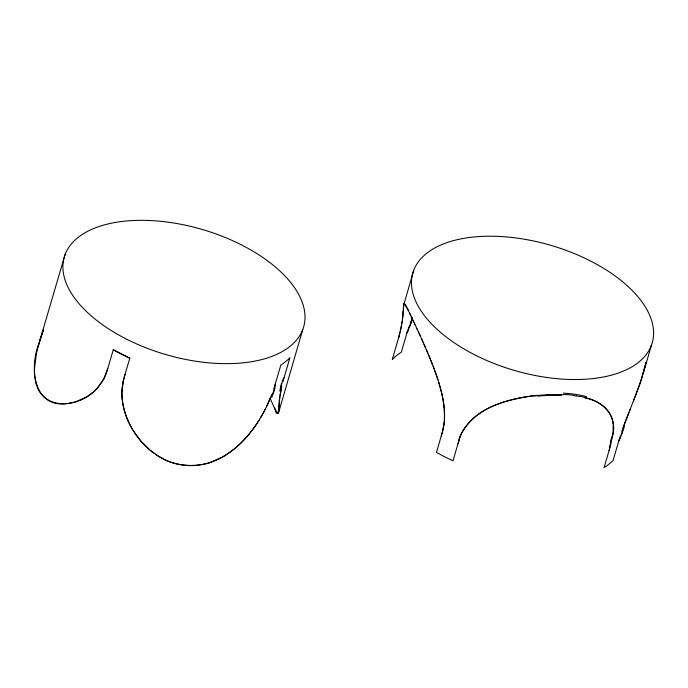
<?xml version="1.0" encoding="UTF-8"?>
<svg xmlns="http://www.w3.org/2000/svg" width="688" height="688" viewBox="0 0 688 688"><rect width="100%" height="100%" fill="white"/><g stroke="black" fill="none" stroke-linecap="round" stroke-linejoin="round"><path stroke-width="1.03" d="M39.027 343.329C29.292 366.799 32.904 408.646 67.596 403.538M122.12 387.31C120.022 413.049 133.842 438.6 154.439 453.538M34.417 369.559L34.546 375.08M121.879 390.939C121.458 404.432 125.689 417.779 132.466 429.346M34.443 368.751L36.473 353.331M278.795 409.343L279.5 399.47L281.134 389.236M269.988 398.662C271.519 399.831 278.855 422.122 278.803 409.093M278.838 408.44L278.864 407.735M403.297 309.488L403.331 308.774M403.323 309.058L403.916 303.7L405.825 305.747M403.392 307.502L403.46 306.16M278.778 409.704L278.158 413.583L275.879 410.641M403.28 309.944L402.79 316.643M278.898 406.995L279.113 403.581M403.202 311.38L403.228 310.89M403.168 311.896L403.056 313.539M444.474 420.523L444.345 409.016M403.478 305.928L413.703 270.341M403.013 314.115L402.299 320.66M279.19 402.549L279.767 397.26M444.405 421.323L442.934 430.224L436.493 452.343A124.691 65.154 16.3 0 0 453.005 460.779L458.973 440.372M402.721 317.237L402.385 320.006M612.569 436.072C617.953 416.825 603.41 401.001 585.402 397.896M402.291 320.737L401.207 327.11M402.179 321.485L401.947 323.016M279.956 395.935L281.796 386.217M401.689 324.512L398.963 336.535M612.028 439.15L613.068 431.806L613.12 425.279M633.45 401.164L641.732 378.512L645.972 362.49M645.688 363.9L646.049 362.12M401.027 328.021L400.708 329.483M122.92 382.184L123.96 378.09M645.525 364.631L639.909 383.973L629.649 410.684M36.679 352.419L38.992 343.424M400.554 330.188L400.347 331.091M400.003 332.528L398.963 336.527M282.931 381.659L283.981 377.944M398.894 336.785L392.289 359.437A124.691 65.154 16.3 0 1 401.328 352.161L407.296 331.754M398.825 337.025L398.687 337.524M398.619 337.774L398.472 338.272M643.495 372.647L651.364 345.385A124.691 65.154 16.3 0 0 493.176 236.233A124.691 65.154 16.3 0 0 453.057 341.979A124.691 65.154 16.3 0 0 651.364 345.385M123.823 378.581L129.791 358.173L113.279 349.728L107.311 370.144C104.937 378.366 100.216 385.891 93.817 391.575M107.749 368.63L103.776 378.882L97.257 388.161M124.33 376.835L125.07 374.306M275.234 384.214L274.942 385.22M283.912 378.185L289.88 357.769A124.691 65.154 16.3 0 1 280.842 365.044L273.755 389.055M278.399 413.256L302.78 329.518A124.691 65.154 16.3 0 0 144.592 220.358A124.691 65.154 16.3 0 0 104.473 326.103A124.691 65.154 16.3 0 0 302.78 329.518M442.1 433.191L444.07 424.35L444.637 414.89M458.027 443.631L458.174 443.124M610.032 447.252L604.064 467.659A124.691 65.154 16.3 0 0 613.094 460.384L619.062 439.976M38.674 344.542L65.119 254.474M406.926 333.001L407.227 331.986M441.283 435.968L441.877 433.947M458.612 441.61L458.913 440.604A68.155 56.02 44.1 0 1 460.212 436.631M609.078 450.511L609.224 450.004M618.847 440.716L618.994 440.208M39.293 342.4L42.303 333.087M39.328 342.297L43.482 329.784M621.857 431.238L625.203 422.028M42.639 332.149L43.645 329.328M623.156 427.549L630.191 409.317M271.966 394.129L266.514 406.754M410.203 323.076L412.353 317.693L411.622 319.447M625.917 420.153L628.892 412.585M270.539 397.759C261.474 419.482 247.732 440.122 228.038 453.538M265.611 408.56L260.709 417.496M462.19 432.331C476.449 406.754 507.95 399.074 534.886 395.591M403.813 303.855L404.596 303.898M259.651 419.25C250.432 434.214 238.366 447.871 222.981 456.669M463.901 429.303C477.859 408.104 504.02 400.425 527.773 396.529M96.604 388.866C82.526 405.155 49.863 411.691 38.227 389.382M93.233 392.091L87.152 396.58M227.049 454.192C206.065 468.915 176.248 469.483 155.402 454.209M86.421 397.028L75.826 401.801M221.932 457.245L210.889 462.147M75.001 402.05L68.344 403.452M529.82 396.236L537.999 395.273M546.702 394.663L548.947 394.568M559.903 394.551L564.194 394.749M574.239 395.72L576.14 396.004M584.602 397.698C597.812 400.425 612.191 409.231 613.017 424.075M164.071 459.274L157.328 455.49L150.715 450.709M149.821 449.969L140.696 440.888L133.076 430.361M404.682 303.993L405.258 304.793M405.37 304.973L407.468 308.843M405.997 306.048L407.081 308.095M407.442 308.792L407.898 309.703M407.623 309.161L408.13 310.159M408.018 309.935L409.592 313.16M409.532 313.031L409.859 313.702M409.773 313.522L410.263 314.545M410.134 314.261L410.779 315.611M410.684 315.414L411.312 316.721M411.261 316.626L413.127 320.556M413.024 320.333L413.944 322.276M413.798 321.975L414.847 324.203M414.572 323.618L416.567 327.892M416.335 327.393L417.263 329.389M417.117 329.079L418.338 331.711M37.917 388.746L35.836 383.035L34.606 375.837M418.33 331.693L419.173 333.525M419.052 333.267L419.783 334.867M419.594 334.445L420.445 336.329M420.153 335.675L421.761 339.236M421.649 338.986L422.208 340.225M422.028 339.829L422.793 341.54M422.656 341.222L423.18 342.4M423.111 342.237L424.333 345.006M424.023 344.301L425.107 346.769M424.479 345.35L425.494 347.664M425.408 347.466L426.336 349.607M426.268 349.452L426.801 350.691M426.655 350.355C433.741 367.091 440.509 384.188 443.502 402.205M427.042 351.258L427.816 353.082M428.59 354.922L430.12 358.629M430.877 360.503L432.374 364.287M433.113 366.197L434.188 369.069M434.902 370.987L436.269 374.848M436.605 375.82L437.903 379.707M438.523 381.659L439.692 385.572M439.985 386.596L441.257 391.369M441.524 392.427L442.616 397.32M442.857 398.524L444.25 408.044M443.665 403.271L444.611 413.746M407.975 331.324A62.255 21.896 -60.4 0 1 410.882 322.801M611.391 439.675A62.255 21.887 -60.4 0 1 609.344 447.682M563.395 393.175A70.004 27.46 -7.5 0 1 586.563 396.701M537.999 396.099A69.703 25.275 -6 0 1 561.356 395.428M458.836 440.303A62.255 51.325 42.7 0 1 462.112 432.279M619.931 439.073A62.255 13.296 -65.9 0 1 622.692 430.585M407.356 331.9A67.123 23.676 -60.3 0 1 408.973 326.791M409.85 326.379A63.442 22.687 -60.2 0 1 412.594 319.172M611.168 442.633A67.123 23.676 -60.3 0 1 609.826 447.57M611.684 436.837A63.442 22.67 -60.1 0 1 610.316 443.235M580.345 396.426A72.455 28.483 -7.6 0 1 585.798 397.681M576.32 395.884A73.427 27.881 -6.8 0 1 580.139 396.563M564.47 394.473A67.519 25.095 -6.4 0 1 574.583 395.48M548.826 394.86A67.519 24.587 -6.1 0 1 559.671 394.835M539.624 395.273A73.418 27.787 -6.3 0 1 546.65 394.809M534.92 395.918A72.455 28.354 -6.4 0 1 539.607 395.454M460.083 436.562A63.442 52.408 41.1 0 1 463.832 429.252M621.539 434.85A63.442 12.625 -66.2 0 1 624.36 426.715M619.14 440.053A68.155 15.42 -65.5 0 1 620.387 435.977M129.791 358.173A124.691 65.154 16.3 0 1 113.279 349.728M122.326 387.37A62.255 51.118 44.5 0 1 123.96 378.641M188.116 465.475A70.004 65.437 -78.3 0 1 164.011 459.412M210.924 462.267A69.703 65.016 -84.6 0 1 188.108 465.561M275.553 385.031A62.255 22.859 -59.8 0 1 272.646 393.863M280.996 387.232A62.255 14.319 -65.4 0 1 283.06 379.079M274.684 407.829A70.004 2.399 67.8 0 1 276.189 413.651M122.249 391.076A63.27 52.013 44.1 0 1 123.204 382.287M274.985 388.419A63.27 24.218 -59.4 0 1 271.751 397.423M279.81 391.068A63.27 14.328 -65.5 0 1 281.469 383.397"/></g></svg>
